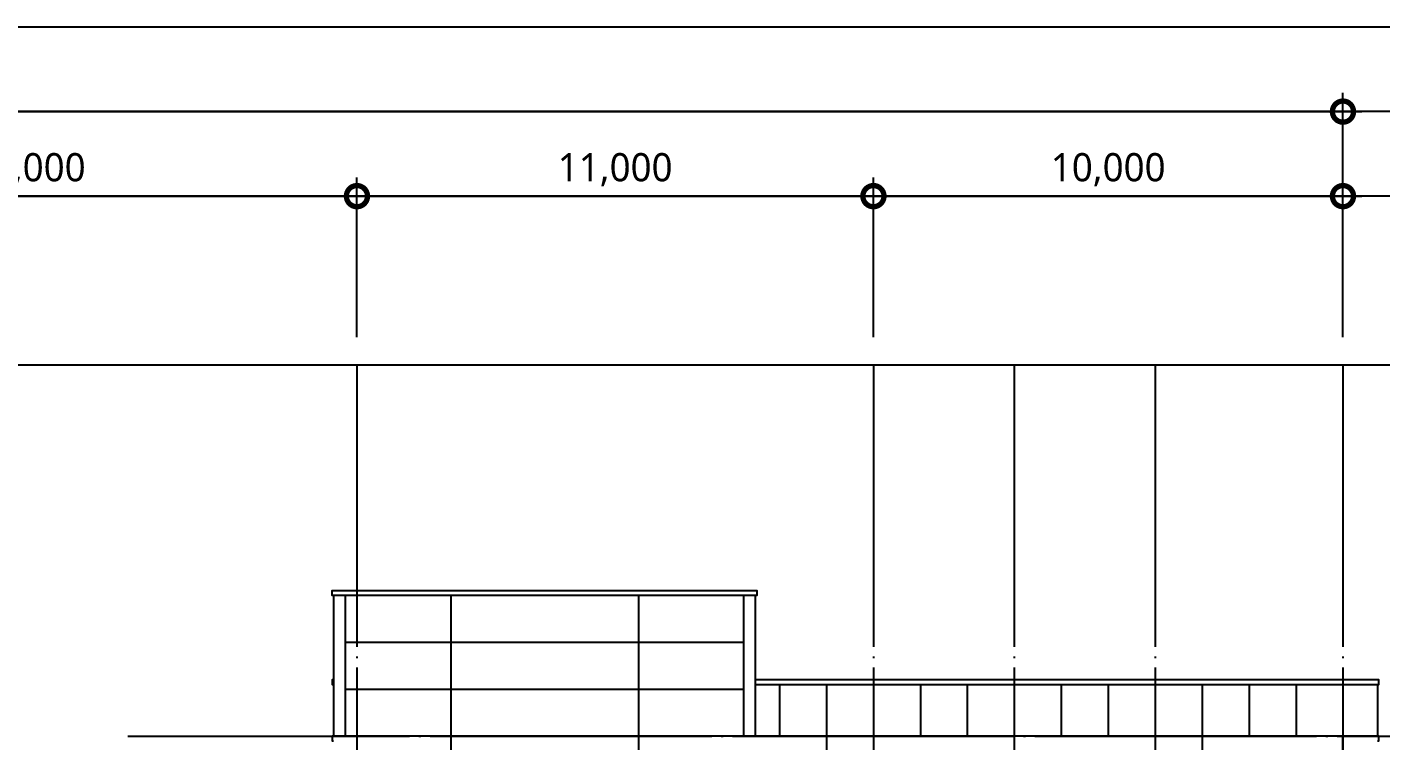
# Model space of a CAD drawing. Header units: millimetres. Extents: x -2325 to 334075, y -552635 to -11738.
# Drawn here: x 81900 to 110733, y -64455 to -49255 of the extents above; entities that cross this region are included whole.
import ezdxf

# ---------------------------------------------------------------- set-up
doc = ezdxf.new("R2010")
doc.units = ezdxf.units.MM
doc.header["$LTSCALE"] = 200
doc.linetypes.add('CEN-GAUN', pattern=[32.2, 30, -1, 0.2, -1])
doc.layers.get('DEFPOINTS').update_dxf_attribs({"color": 137})
doc.layers.add('CEN', color=1, linetype='CEN-GAUN', plot=False)
for name, color, linetype in [('ELE-3', 3, 'Continuous'), ('ELE-7', 7, 'Continuous'), ('ELE-8', 8, 'Continuous'), ('HAT', 8, 'Continuous')]:
    doc.layers.add(name, color=color, linetype=linetype)
doc.styles.add('$0$스타일1', font='malgun.ttf')
doc.dimstyles.new('CJA', dxfattribs={"dimscale": 300, "dimtxt": 2.7, "dimasz": 1, "dimexe": 2, "dimexo": 3, "dimgap": 1, "dimtad": 1, "dimdec": 0, "dimzin": 1, "dimdsep": 46, "dimlunit": 6, "dimtxsty": '$0$스타일1', "dimblk": 'CJDOT', "dimcen": 0.09, "dimdle": 1, "dimclrd": 256, "dimclre": 256, "dimclrt": 3, "dimadec": 0, "dimazin": 0, "dimtfac": 1, "dimtdec": 0, "dimtix": 1, "dimtmove": 2, "dimatfit": 3, "dimldrblk": 'CJDOT', "dimfxl": 1, "dimtolj": 1, "dimtzin": 1, "dimarcsym": 0})

# ---------------------------------------------------------------- blocks, each defined once
blk = doc.blocks.new('_DotSmall')
at = {"color": 0, "linetype": 'ByBlock', "const_width": 0.5}
blk.add_lwpolyline([(-0.0625, 0, 1), (0.0625, 0, 1)], format="xyb", close=True, dxfattribs=at)
blk = doc.blocks.new('*D43')
at = {"layer": 'DEFPOINTS', "lineweight": -2, "transparency": 16777216}
for p, q in [((38925, -55855), (38925, -50655)), ((109925, -55855), (109925, -50655)), ((38525, -51055), (110325, -51055))]:
    blk.add_line(p, q, dxfattribs=at)
at = {"layer": 'DEFPOINTS', "color": 0, "transparency": 16777216}
for p in [(109925, -51055), (38925, -56455), (109925, -56455)]:
    blk.add_point(p, dxfattribs=at)
at = {"layer": 'DEFPOINTS', "lineweight": -2, "transparency": 16777216, "xscale": 900, "yscale": 900, "zscale": 900, "rotation": 180}
blk.add_blockref('_DotSmall', (38925, -51055), dxfattribs=at)
at = {"layer": 'DEFPOINTS', "lineweight": -2, "transparency": 16777216, "xscale": 900, "yscale": 900, "zscale": 900}
blk.add_blockref('_DotSmall', (109925, -51055), dxfattribs=at)
at = {"layer": 'DEFPOINTS', "color": 3, "transparency": 16777216, "insert": (74425, -50493), "char_height": 600, "attachment_point": 5, "style": '$0$스타일1'}
blk.add_mtext('\\A1;71,000', dxfattribs=at)
blk = doc.blocks.new('CJDOT')
blk.add_line((-2, 0), (2, 0))
at = {"const_width": 0.5}
blk.add_lwpolyline([(-0.25, 0, 1), (0.25, 0, 1)], format="xyb", close=True, dxfattribs=at)
blk = doc.blocks.new('*D47')
at = {"layer": 'DEFPOINTS', "lineweight": -2, "transparency": 16777216}
for p, q in [((88925, -55855), (88925, -52455)), ((99925, -55855), (99925, -52455)), ((88525, -52855), (100325, -52855))]:
    blk.add_line(p, q, dxfattribs=at)
at = {"layer": 'DEFPOINTS', "color": 0, "transparency": 16777216}
for p in [(99925, -52855), (88925, -56455), (99925, -56455)]:
    blk.add_point(p, dxfattribs=at)
at = {"layer": 'DEFPOINTS', "lineweight": -2, "transparency": 16777216, "xscale": 900, "yscale": 900, "zscale": 900, "rotation": 180}
blk.add_blockref('_DotSmall', (88925, -52855), dxfattribs=at)
at = {"layer": 'DEFPOINTS', "lineweight": -2, "transparency": 16777216, "xscale": 900, "yscale": 900, "zscale": 900}
blk.add_blockref('_DotSmall', (99925, -52855), dxfattribs=at)
at = {"layer": 'DEFPOINTS', "color": 3, "transparency": 16777216, "insert": (94425, -52293), "char_height": 600, "attachment_point": 5, "style": '$0$스타일1'}
blk.add_mtext('\\A1;11,000', dxfattribs=at)
blk = doc.blocks.new('*D48')
at = {"layer": 'DEFPOINTS', "lineweight": -2, "transparency": 16777216}
for p, q in [((99925, -55855), (99925, -52455)), ((109925, -55855), (109925, -52455)), ((99525, -52855), (110325, -52855))]:
    blk.add_line(p, q, dxfattribs=at)
at = {"layer": 'DEFPOINTS', "color": 0, "transparency": 16777216}
for p in [(109925, -52855), (99925, -56455), (109925, -56455)]:
    blk.add_point(p, dxfattribs=at)
at = {"layer": 'DEFPOINTS', "lineweight": -2, "transparency": 16777216, "xscale": 900, "yscale": 900, "zscale": 900, "rotation": 180}
blk.add_blockref('_DotSmall', (99925, -52855), dxfattribs=at)
at = {"layer": 'DEFPOINTS', "lineweight": -2, "transparency": 16777216, "xscale": 900, "yscale": 900, "zscale": 900}
blk.add_blockref('_DotSmall', (109925, -52855), dxfattribs=at)
at = {"layer": 'DEFPOINTS', "color": 3, "transparency": 16777216, "insert": (104925, -52293), "char_height": 600, "attachment_point": 5, "style": '$0$스타일1'}
blk.add_mtext('\\A1;10,000', dxfattribs=at)
blk = doc.blocks.new('*D49')
at = {"layer": 'DEFPOINTS', "lineweight": -2, "transparency": 16777216}
for p, q in [((74925, -55855), (74925, -52455)), ((88925, -55855), (88925, -52455)), ((74525, -52855), (89325, -52855))]:
    blk.add_line(p, q, dxfattribs=at)
at = {"layer": 'DEFPOINTS', "color": 0, "transparency": 16777216}
for p in [(88925, -52855), (74925, -56455), (88925, -56455)]:
    blk.add_point(p, dxfattribs=at)
at = {"layer": 'DEFPOINTS', "lineweight": -2, "transparency": 16777216, "xscale": 900, "yscale": 900, "zscale": 900, "rotation": 180}
blk.add_blockref('_DotSmall', (74925, -52855), dxfattribs=at)
at = {"layer": 'DEFPOINTS', "lineweight": -2, "transparency": 16777216, "xscale": 900, "yscale": 900, "zscale": 900}
blk.add_blockref('_DotSmall', (88925, -52855), dxfattribs=at)
at = {"layer": 'DEFPOINTS', "color": 3, "transparency": 16777216, "insert": (81925, -52293), "char_height": 600, "attachment_point": 5, "style": '$0$스타일1'}
blk.add_mtext('\\A1;14,000', dxfattribs=at)

msp = doc.modelspace()

# ---------------------------------------------------------------- linework, layer by layer
at = {"layer": 'CEN'}
for p, q in [((88925, -56455.1), (88925, -81455.1)), ((99925, -56455.1), (99925, -81455.1)), ((102925, -56455.1), (102925, -81455.1)), ((105925, -56455.1), (105925, -81455.1)), ((109925, -56455.1), (109925, -81455.1)), ((84043, -64355.1), (120925, -64355.1))]:
    msp.add_line(p, q, dxfattribs=at)
at = {"layer": 'DEFPOINTS'}
for points in [[(128125, -88655.1), (128125, -49255.1), (20725, -49255.1), (20725, -88655.1)], [(126325, -86855.1), (126325, -51055.1), (22525, -51055.1), (22525, -86855.1)], [(124525, -85055.1), (124525, -52855.1), (24325, -52855.1), (24325, -85055.1)], [(120925, -81455.1), (120925, -56455.1), (27925, -56455.1), (27925, -81455.1)]]:
    msp.add_lwpolyline(points, close=True, dxfattribs=at)
at = {"layer": 'ELE-3'}
msp.add_lwpolyline([(110660, -64455.1), (110690, -64455.1), (110690, -64355.1), (88395, -64355.1), (88395, -64455.1), (88425, -64455.1)], dxfattribs=at)
at = {"layer": 'ELE-7'}
for p, q in [((97410, -61355.1), (88425, -61355.1)), ((88425, -61355.1), (88425, -64355.1)), ((97410, -64355.1), (97410, -61355.1))]:
    msp.add_line(p, q, dxfattribs=at)
msp.add_lwpolyline([(88425, -61355.1), (88395, -61355.1), (88395, -61255.1), (97440, -61255.1), (97440, -61355.1), (97410, -61355.1)], dxfattribs=at)
at = {"layer": 'ELE-8'}
for points in [[(88425, -63155.1), (88395, -63155.1), (88395, -63255.1), (88425, -63255.1)], [(110660, -63255.1), (110690, -63255.1), (110690, -63155.1), (97410, -63155.1)], [(97410, -63255.1), (110660, -63255.1), (110660, -64355.1)]]:
    msp.add_lwpolyline(points, dxfattribs=at)
at = {"layer": 'HAT'}
for p, q in [((88675, -61355.1), (88675, -64355.1)), ((90925, -61355.1), (90925, -64355.1)), ((94925, -61355.1), (94925, -64355.1)), ((97160, -61355.1), (97160, -64355.1)), ((88675, -62355.1), (97160, -62355.1)), ((88675, -63355.1), (97160, -63355.1)), ((97925, -63255.1), (97925, -64355.1)), ((98925, -63255.1), (98925, -64355.1)), ((99925, -63255.1), (99925, -64355.1)), ((100925, -63255.1), (100925, -64355.1)), ((101925, -63255.1), (101925, -64355.1)), ((102925, -63255.1), (102925, -64355.1)), ((103925, -63255.1), (103925, -64355.1)), ((104925, -63255.1), (104925, -64355.1)), ((105925, -63255.1), (105925, -64355.1)), ((106925, -63255.1), (106925, -64355.1)), ((107925, -63255.1), (107925, -64355.1)), ((108925, -63255.1), (108925, -64355.1)), ((109925, -63255.1), (109925, -64355.1)), ((90925, -64355.1), (90925, -67455.1)), ((94925, -64355.1), (94925, -75455.1)), ((98925, -64355.1), (98925, -75455.1)), ((106925, -64355.1), (106925, -75455.1))]:
    msp.add_line(p, q, dxfattribs=at)
at = {"layer": 'HAT', "ltscale": 0.5}
msp.add_line((109925, -67455.1), (109925, -64355.1), dxfattribs=at)

# ---------------------------------------------------------------- dimensions: what is measured, and where the dimension line sits
at = {"layer": 'DEFPOINTS'}
for base, p1, p2, picture, middle in [((109925, -51055.1), (38925, -56455.1), (109925, -56455.1), '*D43', (74425, -50493.1)), ((99925, -52855.1), (88925, -56455.1), (99925, -56455.1), '*D47', (94425, -52293.1))]:
    dim = msp.add_linear_dim(base=base, p1=p1, p2=p2, angle=180, dimstyle='CJA', override={"dimscale": 200, "dimtxt": 3, "dimasz": 4.5, "dimblk1": 'DotSmall', "dimblk2": 'DotSmall', "dimsah": 1, "dimdle": 2}, dxfattribs=at)
    dim.commit()
    dim.dimension.update_dxf_attribs({"geometry": picture, "text_midpoint": middle})
for base, p1, p2, picture, middle in [((88925, -52855.1), (74925, -56455.1), (88925, -56455.1), '*D49', (81925, -52293.1)), ((109925, -52855.1), (99925, -56455.1), (109925, -56455.1), '*D48', (104925, -52293.1))]:
    dim = msp.add_linear_dim(base=base, p1=p1, p2=p2, dimstyle='CJA', override={"dimscale": 200, "dimtxt": 3, "dimasz": 4.5, "dimblk1": 'DotSmall', "dimblk2": 'DotSmall', "dimsah": 1, "dimdle": 2}, dxfattribs=at)
    dim.commit()
    dim.dimension.update_dxf_attribs({"geometry": picture, "text_midpoint": middle})

doc.saveas('drawing.dxf')
